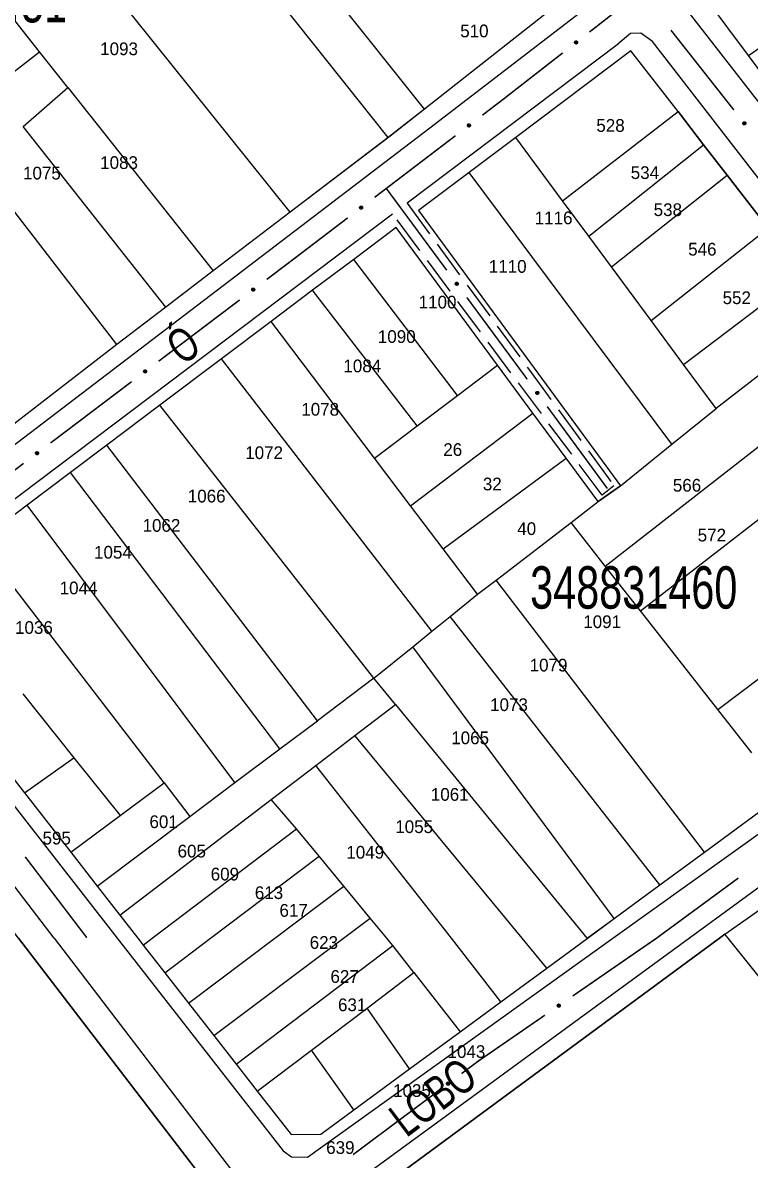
# Model space of a CAD drawing. Extents: x 200123 to 201542, y 4839549 to 4841240.
# Drawn here: x 200892.9 to 200978.8, y 4839871.4 to 4840005.6 of the extents above; entities that cross this region are included whole.
import ezdxf
from ezdxf.enums import TextEntityAlignment as Align

# ---------------------------------------------------------------- set-up
doc = ezdxf.new("R2010")
doc.units = 0
doc.header["$LTSCALE"] = 1.5
doc.header["$MEASUREMENT"] = 0
doc.linetypes.add('TRACO_11', pattern=[8, 3, -1, 3, -1])
for name, color, linetype in [('CD_MALHA_LOTES', 7, 'CONTINUOUS'), ('CD_TXT_QUADRA', 2, 'CONTINUOUS'), ('RU-QUADRA', 210, 'CONTINUOUS'), ('SV-EIXO-RUA-PAV', 20, 'CONTINUOUS'), ('SV-RUA-PAVIM', 7, 'CONTINUOUS'), ('SV-TXT-RUA-PAV', 7, 'CONTINUOUS'), ('Th_NmrPort', 1, 'CONTINUOUS')]:
    doc.layers.add(name, color=color, linetype=linetype)
doc.styles.add('ARIAL', font='ARIAL.SHX')

msp = doc.modelspace()

# ---------------------------------------------------------------- linework, layer by layer
at = {"layer": 'CD_MALHA_LOTES', "linetype": 'Continuous', "flags": 128}
for points in [[(200940.32, 4839995.42), (200915.24, 4840026.84)], [(200936.04, 4839992.05), (200910.93, 4840023.62)], [(200924.46, 4839983.23), (200899.15, 4840014.81)], [(200978.56, 4840001.74), (200993.47, 4840012.12)], [(200958.63, 4840009.84), (200940.32, 4839995.42)], [(200894.87, 4840002.17), (200890.02, 4840008.29)], [(200978.56, 4840001.74), (200973.7, 4840008.25)], [(200883.87, 4839993.66), (200894.87, 4840002.17)], [(200898.2, 4839997.97), (200894.87, 4840002.17)], [(200964.69, 4840002.3), (200951.09, 4839992.07)], [(200970.25, 4839995.11), (200964.69, 4840002.3)], [(200991.84, 4839985.1), (200980.62, 4839998.97), (200978.56, 4840001.74)], [(200892.93, 4839993.36), (200898.2, 4839997.97)], [(200898.2, 4839997.97), (200915.36, 4839976.31)], [(200940.32, 4839995.42), (200936.04, 4839992.05)], [(200956.61, 4839984.6), (200970.25, 4839995.11)], [(200970.25, 4839995.11), (200973.26, 4839991.21)], [(200909.76, 4839972.04), (200892.93, 4839993.36)], [(200936.04, 4839992.05), (200924.46, 4839983.23)], [(200951.09, 4839992.07), (200945.58, 4839987.93)], [(200956.61, 4839984.6), (200951.09, 4839992.07)], [(200959.71, 4839980.4), (200973.26, 4839991.21)], [(200973.26, 4839991.21), (200976.03, 4839987.63)], [(200903.98, 4839967.64), (200887.85, 4839988.51)], [(200945.58, 4839987.93), (200939.62, 4839983.44)], [(200969.53, 4839955.86), (200945.58, 4839987.93)], [(200962.37, 4839976.81), (200976.03, 4839987.63)], [(200976.03, 4839987.63), (200980.87, 4839981.37)], [(200939.62, 4839983.44), (200963.45, 4839950.94)], [(200959.71, 4839980.4), (200956.61, 4839984.6)], [(200924.46, 4839983.23), (200915.36, 4839976.31)], [(200936.96, 4839981.45), (200931.95, 4839977.67)], [(200948.94, 4839965.21), (200936.96, 4839981.45)], [(200967.07, 4839970.46), (200980.87, 4839981.37)], [(200962.37, 4839976.81), (200959.71, 4839980.4)], [(200931.95, 4839977.67), (200927.1, 4839974.03)], [(200944.21, 4839961.63), (200931.95, 4839977.67)], [(200967.07, 4839970.46), (200962.37, 4839976.81)], [(200915.36, 4839976.31), (200909.76, 4839972.04)], [(200970.9, 4839965.27), (200985.03, 4839975.98)], [(200927.1, 4839974.03), (200922.19, 4839970.33)], [(200939.44, 4839958.02), (200927.1, 4839974.03)], [(200909.76, 4839972.04), (200903.98, 4839967.64)], [(200922.19, 4839970.33), (200916.35, 4839965.94)], [(200934.41, 4839954.21), (200922.19, 4839970.33)], [(200970.9, 4839965.27), (200967.07, 4839970.46)], [(200988.88, 4839971.01), (200974.74, 4839960.08)], [(200903.98, 4839967.64), (200871.48, 4839942.53)], [(200916.35, 4839965.94), (200909.07, 4839960.47)], [(200941.19, 4839933.79), (200916.35, 4839965.94)], [(200944.21, 4839961.63), (200948.94, 4839965.21)], [(200953.12, 4839959.54), (200948.94, 4839965.21)], [(200961.66, 4839941.47), (200992.89, 4839965.82)], [(200974.74, 4839960.08), (200970.9, 4839965.27)], [(200909.07, 4839960.47), (200902.81, 4839955.76)], [(200934.32, 4839928.24), (200909.07, 4839960.47)], [(200939.44, 4839958.02), (200944.21, 4839961.63)], [(200938.65, 4839948.61), (200953.12, 4839959.54)], [(200957.04, 4839954.22), (200953.12, 4839959.54)], [(200965.8, 4839936.2), (200997.08, 4839960.39)], [(200969.53, 4839955.86), (200974.74, 4839960.08)], [(200934.41, 4839954.21), (200939.44, 4839958.02)], [(200902.81, 4839955.76), (200898.53, 4839952.54)], [(200927.67, 4839923.24), (200902.81, 4839955.76)], [(200963.45, 4839950.94), (200969.53, 4839955.86)], [(200938.65, 4839948.61), (200934.41, 4839954.21)], [(200942.5, 4839943.53), (200957.04, 4839954.22)], [(200960.83, 4839949.09), (200957.04, 4839954.22)], [(200898.53, 4839952.54), (200893.39, 4839948.67)], [(200923.22, 4839919.9), (200898.53, 4839952.54)], [(200960.83, 4839949.09), (200963.45, 4839950.94)], [(200893.39, 4839948.67), (200887.66, 4839944.36)], [(200917.93, 4839915.93), (200893.39, 4839948.67)], [(200942.5, 4839943.53), (200938.65, 4839948.61)], [(200957.61, 4839946.62), (200960.83, 4839949.09)], [(200974.96, 4839924.55), (201006.44, 4839948.28)], [(200948.77, 4839939.82), (200957.61, 4839946.62)], [(200961.66, 4839941.47), (200957.61, 4839946.62)], [(200909.56, 4839915.9), (200887.66, 4839944.36)], [(200946.58, 4839938.15), (200942.5, 4839943.53)], [(200965.8, 4839936.2), (200961.66, 4839941.47)], [(200946.58, 4839938.15), (200948.77, 4839939.82)], [(200973.37, 4839907.73), (200948.77, 4839939.82)], [(200943.35, 4839935.53), (200946.58, 4839938.15)], [(200941.19, 4839933.79), (200943.35, 4839935.53)], [(200968.08, 4839903.85), (200943.35, 4839935.53)], [(200974.96, 4839924.55), (200965.8, 4839936.2)], [(200938.94, 4839931.96), (200941.19, 4839933.79)], [(200934.32, 4839928.24), (200938.94, 4839931.96)], [(200962.71, 4839899.9), (200938.94, 4839931.96)], [(200934.32, 4839928.24), (200927.67, 4839923.24)], [(200936.87, 4839925.13), (200934.32, 4839928.24)], [(200892.87, 4839926.4), (200898.92, 4839918.86)], [(200932.09, 4839921.49), (200936.87, 4839925.13)], [(200936.87, 4839925.13), (200959.5, 4839897.54)], [(200978.96, 4839919.46), (200974.96, 4839924.55)], [(200923.22, 4839919.9), (200927.67, 4839923.24)], [(200887.22, 4839922.2), (200893.07, 4839914.71)], [(200927.49, 4839917.96), (200932.09, 4839921.49)], [(200951.84, 4839897.56), (200932.09, 4839921.49)], [(200893.07, 4839914.71), (200898.92, 4839918.86)], [(200898.92, 4839918.86), (200904.38, 4839912.04)], [(200917.93, 4839915.93), (200923.22, 4839919.9)], [(200922.19, 4839913.92), (200927.49, 4839917.96)], [(200943.48, 4839897.56), (200927.49, 4839917.96)], [(200904.38, 4839912.04), (200909.56, 4839915.9)], [(200909.56, 4839915.9), (200912.61, 4839911.94)], [(200912.61, 4839911.94), (200917.93, 4839915.93)], [(200893.07, 4839914.71), (200898.54, 4839907.71)], [(200904.35, 4839900.28), (200922.19, 4839913.92)], [(200925.18, 4839910.46), (200922.19, 4839913.92)], [(200973.37, 4839907.73), (200982.77, 4839914.63)], [(200898.54, 4839907.71), (200904.38, 4839912.04)], [(200901.66, 4839903.71), (200912.61, 4839911.94)], [(200908.17, 4839897.56), (200925.18, 4839910.46)], [(200927.86, 4839907.24), (200925.18, 4839910.46)], [(200898.54, 4839907.71), (200901.66, 4839903.71)], [(200915.06, 4839897.56), (200927.86, 4839907.24)], [(200930.78, 4839903.71), (200927.86, 4839907.24)], [(200968.08, 4839903.85), (200973.37, 4839907.73)], [(200975.79, 4839898.03), (200988.45, 4839906.95)], [(200901.66, 4839903.71), (200904.35, 4839900.28)], [(200922.62, 4839897.56), (200930.78, 4839903.71)], [(200933.91, 4839899.93), (200930.78, 4839903.71)], [(200962.71, 4839899.9), (200968.08, 4839903.85)], [(200904.35, 4839900.28), (200906.47, 4839897.56)], [(200930.75, 4839897.56), (200933.91, 4839899.93)], [(200935.88, 4839897.56), (200933.91, 4839899.93)], [(200959.5, 4839897.54), (200962.71, 4839899.9)], [(200892.38, 4839897.56), (200914.76, 4839868.4)], [(200906.47, 4839897.56), (200907.1, 4839896.75)], [(200907.1, 4839896.75), (200908.17, 4839897.56)], [(200909.66, 4839893.47), (200915.06, 4839897.56)], [(200912.46, 4839889.89), (200922.62, 4839897.56)], [(200915.43, 4839886.08), (200930.75, 4839897.56)], [(200975.15, 4839897.56), (200935.03, 4839868.02)], [(200936.59, 4839896.7), (200935.88, 4839897.56)], [(200949.33, 4839890.08), (200943.48, 4839897.56)], [(200954.74, 4839894.05), (200951.84, 4839897.56)], [(200954.74, 4839894.05), (200959.5, 4839897.54)], [(200975.79, 4839898.03), (200975.15, 4839897.56)], [(200976.16, 4839897.56), (200975.79, 4839898.03)], [(200984.78, 4839886.83), (200976.16, 4839897.56)], [(200907.1, 4839896.75), (200909.66, 4839893.47)], [(200918.07, 4839882.7), (200936.59, 4839896.7)], [(200939.06, 4839893.53), (200936.59, 4839896.7)], [(200909.66, 4839893.47), (200912.46, 4839889.89)], [(200933.53, 4839889.33), (200939.06, 4839893.53)], [(200939.06, 4839893.53), (200944.51, 4839886.54)], [(200949.33, 4839890.08), (200954.74, 4839894.05)], [(200912.46, 4839889.89), (200915.43, 4839886.08)], [(200926.98, 4839884.36), (200933.53, 4839889.33)], [(200938.55, 4839882.16), (200933.53, 4839889.33)], [(200944.51, 4839886.54), (200949.33, 4839890.08)], [(200915.43, 4839886.08), (200918.07, 4839882.7)], [(200938.55, 4839882.16), (200944.51, 4839886.54)], [(200920.57, 4839879.51), (200926.98, 4839884.36)], [(200931.96, 4839877.32), (200926.98, 4839884.36)], [(200918.07, 4839882.7), (200920.57, 4839879.51)], [(200931.96, 4839877.32), (200938.55, 4839882.16)], [(200920.57, 4839879.51), (200924.55, 4839874.42), (200928.06, 4839874.46), (200931.96, 4839877.32)]]:
    msp.add_lwpolyline(points, dxfattribs=at)
at = {"layer": 'RU-QUADRA', "linetype": 'Continuous', "flags": 128}
for points in [[(200958.63, 4840009.84), (200940.32, 4839995.42), (200936.27, 4839992.23), (200924.46, 4839983.23), (200915.36, 4839976.31), (200909.76, 4839972.04), (200903.98, 4839967.64), (200871.48, 4839942.53), (200855.63, 4839963.83), (200851.49, 4839969.3), (200845.56, 4839977.15), (200838.72, 4839985.81), (200821.15, 4840005.95)], [(201071.02, 4839980.23), (201065.77, 4839976.34), (201062.21, 4839973.69), (201058.76, 4839971.13), (201037.6, 4839955.4), (201028.36, 4839948.53), (201023.17, 4839944.67), (201020.22, 4839948.47), (201015.25, 4839954.88), (201008.04, 4839964.19), (201002, 4839971.99), (200995.05, 4839980.96), (200991.84, 4839985.1), (200980.62, 4839998.97), (200978.56, 4840001.74), (200973.7, 4840008.25)], [(200980.87, 4839981.37), (200976.03, 4839987.63), (200973.26, 4839991.21), (200970.25, 4839995.11), (200964.69, 4840002.3), (200951.09, 4839992.07), (200945.58, 4839987.93), (200939.62, 4839983.44), (200963.45, 4839950.94), (200960.83, 4839949.09), (200957.04, 4839954.22), (200953.12, 4839959.54), (200948.94, 4839965.21), (200936.96, 4839981.45), (200931.95, 4839977.67), (200927.1, 4839974.03), (200922.19, 4839970.33), (200916.35, 4839965.94), (200909.07, 4839960.47), (200902.81, 4839955.76), (200898.53, 4839952.54), (200893.39, 4839948.67), (200887.66, 4839944.36)], [(200805.17, 4839785.02), (200829.2, 4839803.2), (200836.29, 4839808.57), (200914.59, 4839865.98), (200914.76, 4839868.4), (200892.38, 4839897.56), (200862.01, 4839937.12), (200826.49, 4839911.04), (200822.18, 4839907.88), (200816.92, 4839904.02), (200812.01, 4839900.41), (200808.12, 4839897.56), (200807.29, 4839896.95), (200800.98, 4839892.39), (200797.56, 4839889.93)], [(200887.22, 4839922.2), (200893.07, 4839914.71), (200898.54, 4839907.71), (200901.66, 4839903.71), (200904.35, 4839900.28), (200906.47, 4839897.56), (200907.1, 4839896.75), (200909.66, 4839893.47), (200912.46, 4839889.89), (200915.43, 4839886.08), (200918.07, 4839882.7), (200920.57, 4839879.51), (200924.55, 4839874.42), (200928.06, 4839874.46), (200931.96, 4839877.32), (200938.55, 4839882.16), (200944.51, 4839886.54), (200949.33, 4839890.08), (200954.74, 4839894.05), (200959.5, 4839897.54), (200959.52, 4839897.56), (200962.71, 4839899.9), (200968.08, 4839903.85), (200973.37, 4839907.73), (200982.77, 4839914.63)], [(200935.03, 4839868.02), (200975.15, 4839897.56), (200975.79, 4839898.03), (200988.45, 4839906.95)]]:
    msp.add_lwpolyline(points, dxfattribs=at)
at = {"layer": 'SV-EIXO-RUA-PAV', "const_width": 0.18}
for points in [[(200959.787316, 4840004.504673), (200965.308407, 4840008.807876)], [(200969.408103, 4840004.720873), (200976.841603, 4839995.300518)], [(200949.53, 4839996.51), (200956.632407, 4840002.0457)], [(200947.147643, 4839994.69478), (200948.738477, 4839995.906905)], [(200948.738477, 4839995.906905), (200949.53, 4839996.51)], [(200934.42097, 4839984.997781), (200943.965975, 4839992.27053)], [(200935.8, 4839986.05), (200942.931705, 4839976.399157)], [(200924.62, 4839977.53), (200931.239302, 4839982.573531)], [(200921.686001, 4839975.311713), (200924.079019, 4839977.120984)], [(200924.079019, 4839977.120984), (200924.62, 4839977.53)], [(200908.923238, 4839965.662263), (200918.49531, 4839972.89935)], [(200945.308941, 4839973.182209), (200951.846337, 4839964.335602)], [(200896.160475, 4839956.012813), (200905.732547, 4839963.2499)], [(200951.846337, 4839964.335602), (200952.05, 4839964.06)], [(200952.05, 4839964.06), (200952.438941, 4839963.53011)], [(200954.805803, 4839960.305522), (200961.906387, 4839950.631759)], [(200889.57, 4839951.03), (200892.969784, 4839953.60045)], [(200900.44, 4839897.63), (200893.163346, 4839907.172028)], [(200967.69, 4839897.56), (200977.359947, 4839904.665781)], [(200967.69, 4839897.56), (200957.809177, 4839890.750497)], [(200954.515569, 4839888.480663), (200947.104951, 4839883.373536)], [(200946.65, 4839883.06), (200944.68864, 4839881.596035)], [(200947.104951, 4839883.373536), (200946.65, 4839883.06)], [(200941.483114, 4839879.203421), (200931.866535, 4839872.025579)]]:
    msp.add_lwpolyline(points, dxfattribs=at)
at = {"layer": 'SV-EIXO-RUA-PAV'}
for points in [[(200958.028865, 4840003.273683), (200958.034194, 4840003.3223), (200958.048715, 4840003.362995), (200958.070596, 4840003.39345), (200958.096949, 4840003.415321), (200958.126429, 4840003.434659), (200958.160453, 4840003.447599), (200958.201396, 4840003.453596), (200958.250204, 4840003.448593), (200958.290913, 4840003.430977), (200958.321919, 4840003.411123), (200958.346307, 4840003.384957), (200958.364614, 4840003.356004), (200958.376886, 4840003.320218), (200958.382558, 4840003.278666), (200958.376339, 4840003.22971), (200958.361829, 4840003.189912), (200958.339892, 4840003.16101), (200958.313431, 4840003.136659), (200958.283098, 4840003.117276), (200958.249626, 4840003.104767), (200958.20778, 4840003.099131), (200958.159542, 4840003.105909), (200958.119683, 4840003.119928), (200958.09048, 4840003.141454), (200958.067093, 4840003.168044), (200958.047337, 4840003.197377), (200958.032906, 4840003.231037), (200958.028865, 4840003.273683)], [(200945.375808, 4839993.483136), (200945.381669, 4839993.531692), (200945.396635, 4839993.572225), (200945.418848, 4839993.602438), (200945.445439, 4839993.624019), (200945.475129, 4839993.643033), (200945.509293, 4839993.655599), (200945.5503, 4839993.661147), (200945.599049, 4839993.655609), (200945.639564, 4839993.637549), (200945.67035, 4839993.617356), (200945.69445, 4839993.590924), (200945.712438, 4839993.561772), (200945.724317, 4839993.525854), (200945.729533, 4839993.484242), (200945.722779, 4839993.435357), (200945.707833, 4839993.395721), (200945.685581, 4839993.367061), (200945.658855, 4839993.343001), (200945.628311, 4839993.323952), (200945.594704, 4839993.31181), (200945.552798, 4839993.306634), (200945.504637, 4839993.31394), (200945.464934, 4839993.328395), (200945.435969, 4839993.350239), (200945.412875, 4839993.377084), (200945.393441, 4839993.406632), (200945.37938, 4839993.440448), (200945.375808, 4839993.483136)], [(200978.077932, 4839993.911442), (200978.12658, 4839993.906405), (200978.167361, 4839993.892128), (200978.197947, 4839993.87043), (200978.219975, 4839993.844209), (200978.23949, 4839993.814845), (200978.252633, 4839993.7809), (200978.258875, 4839993.739993), (200978.254165, 4839993.691156), (200978.236794, 4839993.650342), (200978.217126, 4839993.619217), (200978.191106, 4839993.594673), (200978.162263, 4839993.576194), (200978.126551, 4839993.563707), (200978.085034, 4839993.557786), (200978.036042, 4839993.563711), (200977.996157, 4839993.577982), (200977.967124, 4839993.599746), (200977.942615, 4839993.626061), (200977.923051, 4839993.656277), (200977.910342, 4839993.689673), (200977.904455, 4839993.731486), (200977.910944, 4839993.779763), (200977.924724, 4839993.819706), (200977.946074, 4839993.849037), (200977.972524, 4839993.872583), (200978.001738, 4839993.892514), (200978.035311, 4839993.907147), (200978.077932, 4839993.911442)], [(200932.649135, 4839983.786136), (200932.654996, 4839983.834692), (200932.669962, 4839983.875225), (200932.692175, 4839983.905439), (200932.718766, 4839983.92702), (200932.748456, 4839983.946034), (200932.78262, 4839983.9586), (200932.823627, 4839983.964148), (200932.872376, 4839983.95861), (200932.912891, 4839983.940549), (200932.943677, 4839983.920357), (200932.967777, 4839983.893925), (200932.985765, 4839983.864773), (200932.997644, 4839983.828854), (200933.00286, 4839983.787243), (200932.996106, 4839983.738358), (200932.981161, 4839983.698721), (200932.958908, 4839983.670061), (200932.932182, 4839983.646001), (200932.901638, 4839983.626953), (200932.868031, 4839983.614811), (200932.826125, 4839983.609634), (200932.777964, 4839983.616941), (200932.738261, 4839983.631395), (200932.709296, 4839983.65324), (200932.686202, 4839983.680085), (200932.666769, 4839983.709632), (200932.652707, 4839983.743448), (200932.649135, 4839983.786136)], [(200919.909657, 4839974.106687), (200919.915699, 4839974.155221), (200919.930817, 4839974.195698), (200919.953142, 4839974.225828), (200919.979813, 4839974.24731), (200920.009574, 4839974.266213), (200920.043784, 4839974.278651), (200920.084812, 4839974.284046), (200920.13354, 4839974.278327), (200920.173987, 4839974.260115), (200920.204698, 4839974.239808), (200920.228699, 4839974.213286), (200920.246578, 4839974.184067), (200920.258323, 4839974.148104), (200920.263384, 4839974.106474), (200920.256447, 4839974.057614), (200920.241354, 4839974.018034), (200920.218995, 4839973.989457), (200920.192179, 4839973.965497), (200920.161564, 4839973.946563), (200920.127912, 4839973.934546), (200920.085988, 4839973.929526), (200920.037854, 4839973.937012), (200919.998205, 4839973.951615), (200919.969322, 4839973.973567), (200919.946328, 4839974.000498), (200919.927005, 4839974.030118), (200919.91307, 4839974.063986), (200919.909657, 4839974.106687)], [(200944.123463, 4839974.971658), (200944.171928, 4839974.965084), (200944.212236, 4839974.949523), (200944.24212, 4839974.926869), (200944.263308, 4839974.899964), (200944.281884, 4839974.869997), (200944.293947, 4839974.835653), (200944.298891, 4839974.794569), (200944.292638, 4839974.745906), (200944.273984, 4839974.705661), (200944.253341, 4839974.675175), (200944.226558, 4839974.651466), (200944.197145, 4839974.633909), (200944.161055, 4839974.622558), (200944.119372, 4839974.617954), (200944.070591, 4839974.625426), (200944.031179, 4839974.640952), (200944.002849, 4839974.663624), (200943.979184, 4839974.6907), (200943.960586, 4839974.721521), (200943.94894, 4839974.755303), (200943.94438, 4839974.79728), (200943.952393, 4839974.845328), (200943.967429, 4839974.884815), (200943.989697, 4839974.913455), (200944.016879, 4839974.936153), (200944.046708, 4839974.95515), (200944.080727, 4839974.968713), (200944.123463, 4839974.971658)], [(200907.146894, 4839964.457237), (200907.152936, 4839964.505771), (200907.168054, 4839964.546248), (200907.190379, 4839964.576378), (200907.21705, 4839964.59786), (200907.246811, 4839964.616763), (200907.281022, 4839964.629201), (200907.322049, 4839964.634596), (200907.370778, 4839964.628877), (200907.411224, 4839964.610665), (200907.441935, 4839964.590358), (200907.465936, 4839964.563836), (200907.483815, 4839964.534617), (200907.49556, 4839964.498655), (200907.500621, 4839964.457024), (200907.493684, 4839964.408165), (200907.478591, 4839964.368584), (200907.456232, 4839964.340007), (200907.429416, 4839964.316047), (200907.398801, 4839964.297113), (200907.36515, 4839964.285096), (200907.323225, 4839964.280076), (200907.275091, 4839964.287562), (200907.235443, 4839964.302165), (200907.206559, 4839964.324117), (200907.183565, 4839964.351048), (200907.164242, 4839964.380668), (200907.150307, 4839964.414536), (200907.146894, 4839964.457237)], [(200953.626095, 4839962.09878), (200953.674538, 4839962.09205), (200953.714797, 4839962.07636), (200953.744608, 4839962.053609), (200953.765708, 4839962.026636), (200953.784188, 4839961.99661), (200953.79614, 4839961.962227), (200953.800952, 4839961.921127), (200953.794542, 4839961.872484), (200953.775758, 4839961.8323), (200953.755017, 4839961.80188), (200953.728158, 4839961.778258), (200953.698689, 4839961.760795), (200953.662563, 4839961.749561), (200953.620864, 4839961.745091), (200953.572108, 4839961.752721), (200953.532746, 4839961.768374), (200953.504489, 4839961.791136), (200953.480912, 4839961.818289), (200953.462414, 4839961.849169), (200953.450876, 4839961.882988), (200953.446451, 4839961.92498), (200953.454619, 4839961.973002), (200953.469782, 4839962.01244), (200953.492142, 4839962.041009), (200953.519397, 4839962.063619), (200953.549287, 4839962.08252), (200953.58335, 4839962.095973), (200953.626095, 4839962.09878)], [(200894.384131, 4839954.807787), (200894.390173, 4839954.856321), (200894.405291, 4839954.896798), (200894.427616, 4839954.926928), (200894.454287, 4839954.94841), (200894.484049, 4839954.967313), (200894.518259, 4839954.979752), (200894.559286, 4839954.985146), (200894.608015, 4839954.979427), (200894.648461, 4839954.961215), (200894.679172, 4839954.940908), (200894.703173, 4839954.914386), (200894.721052, 4839954.885167), (200894.732797, 4839954.849205), (200894.737858, 4839954.807574), (200894.730921, 4839954.758715), (200894.715828, 4839954.719134), (200894.693469, 4839954.690557), (200894.666653, 4839954.666597), (200894.636038, 4839954.647663), (200894.602387, 4839954.635646), (200894.560462, 4839954.630626), (200894.512328, 4839954.638112), (200894.47268, 4839954.652715), (200894.443796, 4839954.674667), (200894.420802, 4839954.701598), (200894.401479, 4839954.731218), (200894.387544, 4839954.765086), (200894.384131, 4839954.807787)], [(200956.343146, 4839889.606472), (200956.334977, 4839889.558251), (200956.318095, 4839889.518477), (200956.294467, 4839889.489357), (200956.266878, 4839889.469068), (200956.236315, 4839889.451491), (200956.201591, 4839889.440568), (200956.160367, 4839889.436981), (200956.111937, 4839889.444836), (200956.072329, 4839889.464807), (200956.04254, 4839889.486444), (200956.019728, 4839889.513995), (200956.00315, 4839889.543971), (200955.992996, 4839889.580415), (200955.989769, 4839889.622228), (200955.998846, 4839889.670735), (200956.015664, 4839889.709615), (200956.039258, 4839889.737181), (200956.0671, 4839889.75994), (200956.098517, 4839889.777511), (200956.132665, 4839889.788037), (200956.17477, 4839889.79121), (200956.222528, 4839889.781617), (200956.261496, 4839889.765286), (200956.289387, 4839889.742085), (200956.311176, 4839889.71417), (200956.329179, 4839889.68373), (200956.341612, 4839889.649282), (200956.343146, 4839889.606472)], [(200943.266865, 4839880.397455), (200943.260523, 4839880.348959), (200943.245156, 4839880.308576), (200943.222644, 4839880.278584), (200943.195841, 4839880.257268), (200943.165964, 4839880.238549), (200943.131678, 4839880.226322), (200943.090618, 4839880.221181), (200943.041925, 4839880.227201), (200943.001592, 4839880.245662), (200942.971007, 4839880.266158), (200942.94717, 4839880.292828), (200942.929472, 4839880.322156), (200942.917949, 4839880.358191), (200942.913145, 4839880.399852), (200942.920384, 4839880.448668), (200942.935721, 4839880.488154), (200942.958257, 4839880.516593), (200942.985219, 4839880.540386), (200943.015951, 4839880.559132), (200943.049676, 4839880.57094), (200943.091631, 4839880.575701), (200943.139717, 4839880.567918), (200943.179275, 4839880.553071), (200943.208022, 4839880.530941), (200943.23085, 4839880.503868), (200943.249989, 4839880.47413), (200943.263715, 4839880.440176), (200943.266865, 4839880.397455)]]:
    msp.add_lwpolyline(points, close=True, dxfattribs=at)
for points in [[(200958.028865, 4840003.273683), (200958.201396, 4840003.453596)], [(200958.032654, 4840003.251458), (200958.224177, 4840003.447444)], [(200958.032844, 4840003.300047), (200958.17535, 4840003.445719)], [(200958.032906, 4840003.231037), (200958.250204, 4840003.448593)], [(200958.034194, 4840003.3223), (200958.160453, 4840003.447599)], [(200958.042372, 4840003.345534), (200958.137065, 4840003.434909)], [(200958.043939, 4840003.217003), (200958.266672, 4840003.437315)], [(200958.047337, 4840003.197377), (200958.290913, 4840003.430977)], [(200958.048715, 4840003.362995), (200958.126429, 4840003.434659)], [(200958.059528, 4840003.185903), (200958.301397, 4840003.419399)], [(200958.067093, 4840003.168044), (200958.321919, 4840003.411123)], [(200958.081101, 4840003.156006), (200958.334333, 4840003.394898)], [(200958.09048, 4840003.141454), (200958.346307, 4840003.384957)], [(200958.108291, 4840003.132218), (200958.353388, 4840003.36823)], [(200958.119683, 4840003.119928), (200958.364614, 4840003.356004)], [(200958.14194, 4840003.113463), (200958.367664, 4840003.334376)], [(200958.159542, 4840003.105909), (200958.376886, 4840003.320218)], [(200958.185749, 4840003.106087), (200958.377635, 4840003.297167)], [(200958.20778, 4840003.099131), (200958.382558, 4840003.278666)], [(200958.231584, 4840003.107211), (200958.373615, 4840003.249053)], [(200958.249626, 4840003.104767), (200958.376339, 4840003.22971)], [(200958.269394, 4840003.114191), (200958.364325, 4840003.205481)], [(200958.283098, 4840003.117276), (200958.361829, 4840003.189912)], [(200945.375808, 4839993.483136), (200945.5503, 4839993.661147)], [(200945.379352, 4839993.460871), (200945.573011, 4839993.654746)], [(200945.37938, 4839993.440448), (200945.599049, 4839993.655609)], [(200945.380075, 4839993.509455), (200945.524169, 4839993.653556)], [(200945.381669, 4839993.531692), (200945.509293, 4839993.655599)], [(200945.390101, 4839993.554834), (200945.485767, 4839993.643166)], [(200945.390259, 4839993.426294), (200945.615393, 4839993.644151)], [(200945.393441, 4839993.406632), (200945.639564, 4839993.637549)], [(200945.396635, 4839993.572225), (200945.475129, 4839993.643033)], [(200945.405507, 4839993.395025), (200945.649919, 4839993.625856)], [(200945.412875, 4839993.377084), (200945.67035, 4839993.617356)], [(200945.42675, 4839993.364893), (200945.682585, 4839993.600996)], [(200945.435969, 4839993.350239), (200945.69445, 4839993.590924)], [(200945.453678, 4839993.340808), (200945.701347, 4839993.57412)], [(200945.464934, 4839993.328395), (200945.712438, 4839993.561772)], [(200945.487119, 4839993.321686), (200945.715251, 4839993.540112)], [(200945.504637, 4839993.31394), (200945.724317, 4839993.525854)], [(200945.530845, 4839993.313831), (200945.724814, 4839993.502796)], [(200945.552798, 4839993.306634), (200945.729533, 4839993.484242)], [(200945.576689, 4839993.314452), (200945.720267, 4839993.454729)], [(200945.594704, 4839993.31181), (200945.722779, 4839993.435357)], [(200945.614574, 4839993.321017), (200945.710499, 4839993.411261)], [(200945.628311, 4839993.323952), (200945.707833, 4839993.395721)], [(200977.904455, 4839993.731486), (200978.085034, 4839993.557786)], [(200977.910342, 4839993.689673), (200978.036042, 4839993.563711)], [(200977.910944, 4839993.779763), (200978.126551, 4839993.563707)], [(200977.911279, 4839993.753558), (200978.103505, 4839993.56282)], [(200977.912678, 4839993.70773), (200978.055368, 4839993.566551)], [(200977.918392, 4839993.79741), (200978.140654, 4839993.573013)], [(200977.919884, 4839993.669962), (200978.011741, 4839993.57558)], [(200977.923051, 4839993.656277), (200977.996157, 4839993.577982)], [(200977.924724, 4839993.819706), (200978.162263, 4839993.576194)], [(200977.936945, 4839993.83117), (200978.174422, 4839993.587492)], [(200977.946074, 4839993.849037), (200978.191106, 4839993.594673)], [(200977.96057, 4839993.858503), (200978.200976, 4839993.606707)], [(200977.972524, 4839993.872583), (200978.217126, 4839993.619217)], [(200977.990337, 4839993.880254), (200978.225278, 4839993.639789)], [(200978.001738, 4839993.892514), (200978.236794, 4839993.650342)], [(200978.021343, 4839993.89603), (200978.242986, 4839993.67462)], [(200978.035311, 4839993.907147), (200978.254165, 4839993.691156)], [(200978.05573, 4839993.907521), (200978.25286, 4839993.717176)], [(200978.077932, 4839993.911442), (200978.258875, 4839993.739993)], [(200978.10432, 4839993.907622), (200978.250843, 4839993.765991)], [(200978.12658, 4839993.906405), (200978.252633, 4839993.7809)], [(200978.149863, 4839993.898367), (200978.239803, 4839993.804211)], [(200978.167361, 4839993.892128), (200978.23949, 4839993.814845)], [(200932.649135, 4839983.786136), (200932.823627, 4839983.964148)], [(200932.65268, 4839983.763871), (200932.846338, 4839983.957747)], [(200932.652707, 4839983.743448), (200932.872376, 4839983.95861)], [(200932.653402, 4839983.812455), (200932.797496, 4839983.956557)], [(200932.654996, 4839983.834692), (200932.78262, 4839983.9586)], [(200932.663428, 4839983.857835), (200932.759094, 4839983.946167)], [(200932.663586, 4839983.729295), (200932.88872, 4839983.947152)], [(200932.666769, 4839983.709632), (200932.912891, 4839983.940549)], [(200932.669962, 4839983.875225), (200932.748456, 4839983.946034)], [(200932.678834, 4839983.698025), (200932.923246, 4839983.928856)], [(200932.686202, 4839983.680085), (200932.943677, 4839983.920357)], [(200932.700077, 4839983.667894), (200932.955912, 4839983.903997)], [(200932.709296, 4839983.65324), (200932.967777, 4839983.893925)], [(200932.727005, 4839983.643809), (200932.974674, 4839983.877121)], [(200932.738261, 4839983.631395), (200932.985765, 4839983.864773)], [(200932.760446, 4839983.624686), (200932.988578, 4839983.843113)], [(200932.777964, 4839983.616941), (200932.997644, 4839983.828854)], [(200932.804172, 4839983.616831), (200932.998141, 4839983.805796)], [(200932.826125, 4839983.609634), (200933.00286, 4839983.787243)], [(200932.850016, 4839983.617453), (200932.993594, 4839983.757729)], [(200932.868031, 4839983.614811), (200932.996106, 4839983.738358)], [(200932.887901, 4839983.624018), (200932.983826, 4839983.714262)], [(200932.901638, 4839983.626953), (200932.981161, 4839983.698721)], [(200919.909657, 4839974.106687), (200920.084812, 4839974.284046)], [(200919.91307, 4839974.063986), (200920.13354, 4839974.278327)], [(200919.913119, 4839974.084409), (200920.107499, 4839974.27756)], [(200919.914022, 4839974.13299), (200920.058653, 4839974.276553)], [(200919.915699, 4839974.155221), (200920.043784, 4839974.278651)], [(200919.923896, 4839974.049792), (200920.149842, 4839974.266808)], [(200919.924217, 4839974.178332), (200920.020213, 4839974.266306)], [(200919.927005, 4839974.030118), (200920.173987, 4839974.260115)], [(200919.930817, 4839974.195698), (200920.009574, 4839974.266213)], [(200919.939027, 4839974.018466), (200920.184299, 4839974.248384)], [(200919.946328, 4839974.000498), (200920.204698, 4839974.239808)], [(200919.960158, 4839973.988255), (200920.216872, 4839974.223402)], [(200919.969322, 4839973.973567), (200920.228699, 4839974.213286)], [(200919.986996, 4839973.96407), (200920.235533, 4839974.196457)], [(200919.998205, 4839973.951615), (200920.246578, 4839974.184067)], [(200920.020365, 4839973.944823), (200920.249311, 4839974.162397)], [(200920.037854, 4839973.937012), (200920.258323, 4839974.148104)], [(200920.064061, 4839973.936805), (200920.258734, 4839974.125045)], [(200920.085988, 4839973.929526), (200920.263384, 4839974.106474)], [(200920.109908, 4839973.937255), (200920.254008, 4839974.076995)], [(200920.127912, 4839973.934546), (200920.256447, 4839974.057614)], [(200920.147817, 4839973.943679), (200920.244078, 4839974.033564)], [(200920.161564, 4839973.946563), (200920.241354, 4839974.018034)], [(200943.94438, 4839974.79728), (200944.119372, 4839974.617954)], [(200943.94894, 4839974.755303), (200944.070591, 4839974.625426)], [(200943.951846, 4839974.773277), (200944.089998, 4839974.627653)], [(200943.951898, 4839974.819125), (200944.137993, 4839974.6224)], [(200943.952393, 4839974.845328), (200944.161055, 4839974.622558)], [(200943.957853, 4839974.735299), (200944.046678, 4839974.638058)], [(200943.960395, 4839974.862731), (200944.175445, 4839974.631414)], [(200943.960586, 4839974.721521), (200944.031179, 4839974.640952)], [(200943.967429, 4839974.884815), (200944.197145, 4839974.633909)], [(200943.980007, 4839974.895887), (200944.209654, 4839974.644816)], [(200943.989697, 4839974.913455), (200944.226558, 4839974.651466)], [(200944.004485, 4839974.922458), (200944.236803, 4839974.663182)], [(200944.016879, 4839974.936153), (200944.253341, 4839974.675175)], [(200944.034925, 4839974.943257), (200944.26214, 4839974.695478)], [(200944.046708, 4839974.95515), (200944.273984, 4839974.705661)], [(200944.066415, 4839974.958043), (200944.280941, 4839974.729732)], [(200944.080727, 4839974.968713), (200944.292638, 4839974.745906)], [(200944.101149, 4839974.96844), (200944.292157, 4839974.771954)], [(200944.123463, 4839974.971658), (200944.298891, 4839974.794569)], [(200944.149717, 4839974.967004), (200944.291685, 4839974.820808)], [(200944.171928, 4839974.965084), (200944.293947, 4839974.835653)], [(200944.194944, 4839974.956313), (200944.281861, 4839974.859358)], [(200944.212236, 4839974.949523), (200944.281884, 4839974.869997)], [(200907.146894, 4839964.457237), (200907.322049, 4839964.634596)], [(200907.150307, 4839964.414536), (200907.370778, 4839964.628877)], [(200907.150356, 4839964.434959), (200907.344737, 4839964.62811)], [(200907.151259, 4839964.48354), (200907.29589, 4839964.627103)], [(200907.152936, 4839964.505771), (200907.281022, 4839964.629201)], [(200907.161133, 4839964.400342), (200907.387079, 4839964.617358)], [(200907.161454, 4839964.528882), (200907.25745, 4839964.616856)], [(200907.164242, 4839964.380668), (200907.411224, 4839964.610665)], [(200907.168054, 4839964.546248), (200907.246811, 4839964.616763)], [(200907.176264, 4839964.369016), (200907.421536, 4839964.598934)], [(200907.183565, 4839964.351048), (200907.441935, 4839964.590358)], [(200907.197395, 4839964.338805), (200907.454109, 4839964.573952)], [(200907.206559, 4839964.324117), (200907.465936, 4839964.563836)], [(200907.224233, 4839964.31462), (200907.472771, 4839964.547007)], [(200907.235443, 4839964.302165), (200907.483815, 4839964.534617)], [(200907.257602, 4839964.295373), (200907.486548, 4839964.512947)], [(200907.275091, 4839964.287562), (200907.49556, 4839964.498655)], [(200907.301298, 4839964.287355), (200907.495971, 4839964.475595)], [(200907.323225, 4839964.280076), (200907.500621, 4839964.457024)], [(200907.347145, 4839964.287805), (200907.491245, 4839964.427545)], [(200907.36515, 4839964.285096), (200907.493684, 4839964.408165)], [(200907.385054, 4839964.294229), (200907.481315, 4839964.384115)], [(200907.398801, 4839964.297113), (200907.478591, 4839964.368584)], [(200953.446451, 4839961.92498), (200953.620864, 4839961.745091)], [(200953.450876, 4839961.882988), (200953.572108, 4839961.752721)], [(200953.45384, 4839961.900953), (200953.591522, 4839961.754885)], [(200953.45404, 4839961.946801), (200953.6395, 4839961.749478)], [(200953.454619, 4839961.973002), (200953.662563, 4839961.749561)], [(200953.459725, 4839961.862956), (200953.548236, 4839961.76543)], [(200953.462414, 4839961.849169), (200953.532746, 4839961.768374)], [(200953.462677, 4839961.990379), (200953.676981, 4839961.75837)], [(200953.469782, 4839962.01244), (200953.698689, 4839961.760795)], [(200953.482396, 4839962.023472), (200953.711233, 4839961.771663)], [(200953.492142, 4839962.041009), (200953.728158, 4839961.778258)], [(200953.506959, 4839962.049964), (200953.738441, 4839961.789941)], [(200953.519397, 4839962.063619), (200953.755017, 4839961.80188)], [(200953.537466, 4839962.070664), (200953.763882, 4839961.822156)], [(200953.549287, 4839962.08252), (200953.775758, 4839961.8323)], [(200953.569004, 4839962.085349), (200953.782793, 4839961.856348)], [(200953.58335, 4839962.095973), (200953.794542, 4839961.872484)], [(200953.60377, 4839962.095635), (200953.794145, 4839961.898534)], [(200953.626095, 4839962.09878), (200953.800952, 4839961.921127)], [(200953.652334, 4839962.094042), (200953.79383, 4839961.947389)], [(200953.674538, 4839962.09205), (200953.79614, 4839961.962227)], [(200953.697526, 4839962.083205), (200953.78413, 4839961.985971)], [(200953.714797, 4839962.07636), (200953.784188, 4839961.99661)], [(200894.384131, 4839954.807787), (200894.559286, 4839954.985146)], [(200894.387544, 4839954.765086), (200894.608015, 4839954.979427)], [(200894.387593, 4839954.785509), (200894.581974, 4839954.978661)], [(200894.388496, 4839954.83409), (200894.533127, 4839954.977653)], [(200894.390173, 4839954.856321), (200894.518259, 4839954.979752)], [(200894.39837, 4839954.750892), (200894.624316, 4839954.967908)], [(200894.398691, 4839954.879432), (200894.494687, 4839954.967407)], [(200894.401479, 4839954.731218), (200894.648461, 4839954.961215)], [(200894.405291, 4839954.896798), (200894.484049, 4839954.967313)], [(200894.413501, 4839954.719566), (200894.658773, 4839954.949484)], [(200894.420802, 4839954.701598), (200894.679172, 4839954.940908)], [(200894.434632, 4839954.689355), (200894.691346, 4839954.924502)], [(200894.443796, 4839954.674667), (200894.703173, 4839954.914386)], [(200894.46147, 4839954.665171), (200894.710008, 4839954.897557)], [(200894.47268, 4839954.652715), (200894.721052, 4839954.885167)], [(200894.494839, 4839954.645923), (200894.723785, 4839954.863497)], [(200894.512328, 4839954.638112), (200894.732797, 4839954.849205)], [(200894.538535, 4839954.637905), (200894.733208, 4839954.826145)], [(200894.560462, 4839954.630626), (200894.737858, 4839954.807574)], [(200894.584382, 4839954.638355), (200894.728482, 4839954.778095)], [(200894.602387, 4839954.635646), (200894.730921, 4839954.758715)], [(200894.622291, 4839954.644779), (200894.718552, 4839954.734665)], [(200894.636038, 4839954.647663), (200894.715828, 4839954.719134)], [(200956.17477, 4839889.79121), (200955.989769, 4839889.622228)], [(200956.222528, 4839889.781617), (200955.992996, 4839889.580415)], [(200956.196355, 4839889.782975), (200955.993599, 4839889.603471)], [(200956.132665, 4839889.788037), (200955.998846, 4839889.670735)], [(200956.150533, 4839889.784539), (200956.000432, 4839889.651266)], [(200956.239657, 4839889.773044), (200956.001372, 4839889.565741)], [(200956.261496, 4839889.765286), (200956.00315, 4839889.543971)], [(200956.112378, 4839889.779788), (200956.01226, 4839889.694219)], [(200956.272148, 4839889.75235), (200956.013639, 4839889.531108)], [(200956.098517, 4839889.777511), (200956.015664, 4839889.709615)], [(200956.289387, 4839889.742085), (200956.019728, 4839889.513995)], [(200956.297898, 4839889.727009), (200956.031099, 4839889.503369)], [(200956.311176, 4839889.71417), (200956.04254, 4839889.486444)], [(200956.31768, 4839889.695899), (200956.062543, 4839889.47698)], [(200956.329179, 4839889.68373), (200956.072329, 4839889.464807)], [(200956.33142, 4839889.663938), (200956.096157, 4839889.45706)], [(200956.341612, 4839889.649282), (200956.111937, 4839889.444836)], [(200956.340666, 4839889.628881), (200956.137986, 4839889.444457)], [(200956.343146, 4839889.606472), (200956.160367, 4839889.436981)], [(200956.337629, 4839889.580387), (200956.186829, 4839889.443318)], [(200956.334977, 4839889.558251), (200956.201591, 4839889.440568)], [(200956.325451, 4839889.535536), (200956.225683, 4839889.451865)], [(200956.318095, 4839889.518477), (200956.236315, 4839889.451491)], [(200943.091631, 4839880.575701), (200942.913145, 4839880.399852)], [(200943.113512, 4839880.568287), (200942.917681, 4839880.381253)], [(200943.139717, 4839880.567918), (200942.917949, 4839880.358191)], [(200943.049676, 4839880.57094), (200942.920384, 4839880.448668)], [(200943.067664, 4839880.56812), (200942.922704, 4839880.429272)], [(200943.157158, 4839880.559999), (200942.926873, 4839880.343843)], [(200943.179275, 4839880.553071), (200942.929472, 4839880.322156)], [(200943.029716, 4839880.56193), (200942.932901, 4839880.472641)], [(200943.015951, 4839880.559132), (200942.935721, 4839880.488154)], [(200943.190407, 4839880.540546), (200942.94044, 4839880.309699)], [(200943.208022, 4839880.530941), (200942.94717, 4839880.292828)], [(200943.217096, 4839880.516196), (200942.958935, 4839880.282639)], [(200943.23085, 4839880.503868), (200942.971007, 4839880.266158)], [(200943.23804, 4839880.485855), (200942.991353, 4839880.257457)], [(200943.249989, 4839880.47413), (200943.001592, 4839880.245662)], [(200943.252977, 4839880.454437), (200943.025696, 4839880.23882)], [(200943.263715, 4839880.440176), (200943.041925, 4839880.227201)], [(200943.26354, 4839880.419753), (200943.067971, 4839880.227806)], [(200943.266865, 4839880.397455), (200943.090618, 4839880.221181)], [(200943.262337, 4839880.371179), (200943.116822, 4839880.228512)], [(200943.260523, 4839880.348959), (200943.131678, 4839880.226322)], [(200943.251862, 4839880.325901), (200943.155325, 4839880.238521)], [(200943.245156, 4839880.308576), (200943.165964, 4839880.238549)]]:
    msp.add_lwpolyline(points, dxfattribs=at)
at = {"layer": 'SV-RUA-PAVIM', "linetype": 'Continuous'}
for points in [[(201016.48, 4839949.1, 6.64), (201020.86, 4839943.05, 6.87), (201022.63, 4839942.34, 6.92), (201023.82, 4839942.69, 6.92), (201025.06, 4839943.76, 6.92), (201113.19, 4840009.82, 8.92), (201113.62, 4840010.83, 8.92), (201113.29, 4840011.8, 8.92), (201113.3, 4840011.82, 8.92), (201112.35, 4840013.28, 8.92), (201062.27, 4840076.59, 7.53), (201062.28, 4840076.58, 7.53), (201060.96, 4840076.17, 7.53), (201060.97, 4840076.19, 7.53), (201059.08, 4840075.03, 7.53), (200992.21, 4840025.48, 7.19), (200971.37, 4840010.14, 6.63), (200970.48, 4840009.47, 6.63), (200970.48, 4840008.56, 6.63), (200971.3, 4840007.1, 6.63)], [(200876.16, 4839943.78, 3.83), (200872.49, 4839941.01, 3.83), (200871.33, 4839940.71, 3.83), (200869.75, 4839941.41, 3.83), (200868.79, 4839942.6, 3.83), (200865.99, 4839946.13, 3.93), (200822.28, 4840003.08, 3.76), (200820.47, 4840005.38, 3.76), (200820.49, 4840005.37, 3.76), (200820.24, 4840005.79, 3.76), (200820.77, 4840007.7, 3.77), (200821.17, 4840008.01, 3.77), (200907.65, 4840073.55, 5.33), (200909.26, 4840074.2, 5.41), (200909.28, 4840074.19, 5.41), (200910.81, 4840074.07, 5.41), (200911.98, 4840073.04, 5.41), (200959.98, 4840012.23, 6.47), (200961.09, 4840010.47, 6.47), (200961.13, 4840009.32, 6.47), (200960.76, 4840008.44, 6.21), (200940.93, 4839993.16, 5.86)]]:
    msp.add_polyline3d(points, close=True, dxfattribs=at)
for points in [[(200962.56, 4839897.57, 4.99), (200999.06, 4839923.71, 4.99), (201016.67, 4839936.23, 5.48), (201016.69, 4839936.23, 5.48), (201017.76, 4839937.85, 5.48), (201017.41, 4839938.69, 5.48), (201017.41, 4839938.72, 5.48), (201016.06, 4839940.37, 5.48), (200967.23, 4840003.39, 6.74), (200965.85, 4840004.38, 6.77), (200964.64, 4840004.32, 6.63), (200964.64, 4840004.33, 6.63), (200963.19, 4840003.1, 6.53), (200963.2, 4840003.11, 6.53), (200938.25, 4839984.31, 6.53)], [(200936.55, 4839983.03, 6.53), (200883.76, 4839943.25, 4.29), (200875.79, 4839936.86, 3.74), (200875.3, 4839934.6, 3.66), (200876.72, 4839932.57, 3.66), (200904.04, 4839897.57, 3.84)], [(200896.57, 4839897.57, 2.71), (200864.88, 4839938.98, 2.71), (200863.35, 4839939.53, 2.71), (200861.23, 4839939.57, 2.77), (200804.97, 4839897.57, 2.36)], [(201048.68, 4839897.57, 6.19), (201032.53, 4839918.25, 6.19), (201021.98, 4839932, 6.45), (201021.06, 4839932.55, 6.45), (201021.05, 4839932.56, 6.45), (201019.98, 4839932.46, 6.45), (201005.85, 4839922.6, 3.67), (200971.59, 4839897.57, 3.67)], [(200896.57, 4839897.57, 2.71), (200917.41, 4839870.34, 3.75), (200918.28, 4839868.94, 3.75), (200918.48, 4839867.51, 3.75), (200916.17, 4839864.45, 3.75), (200867.61, 4839828.32, 3.53), (200830.74, 4839801.68, 3.45), (200787.05, 4839769.5, 3.38), (200786.34, 4839769.51, 3.38), (200786.33, 4839769.51, 3.38), (200759.56, 4839810.72, 3.38), (200757.12, 4839809.15, 3.38)], [(200904.04, 4839897.57, 3.84), (200923.63, 4839872.49, 3.84), (200924.59, 4839871.77, 3.81), (200926.49, 4839871.73, 3.81), (200962.56, 4839897.57, 4.99)], [(200971.59, 4839897.57, 3.67), (200930.33, 4839867.41, 3.67), (200929.5, 4839866.39, 3.67), (200929.62, 4839864.98, 3.67), (200931.15, 4839863.11, 3.67), (200977.8, 4839801.18, 4.24), (200979, 4839800.38, 4.24), (200980.49, 4839800.25, 4.24), (200982.61, 4839801.16, 4.24), (201070.18, 4839866.55, 5.48), (201070.48, 4839867.86, 5.48), (201070.6, 4839869.49, 5.48), (201048.68, 4839897.57, 6.19)]]:
    msp.add_polyline3d(points, dxfattribs=at)
at = {"layer": 'SV-RUA-PAVIM', "linetype": 'TRACO_11'}
for points in [[(200938.25, 4839984.31, 5.9), (200952.58, 4839964.77, 5.94), (200962.68, 4839950.97, 6), (200961.28, 4839949.87, 6)], [(200961.28, 4839949.87, 6), (200936.55, 4839983.03, 6)]]:
    msp.add_polyline3d(points, dxfattribs=at)

# ---------------------------------------------------------------- texts
at = {"layer": 'CD_TXT_QUADRA', "style": 'ARIAL', "width": 0.7}
for s, p in [('348831451', (200873.65, 4840005.64)), ('348831460', (200952.78, 4839936.46))]:
    msp.add_text(s, height=5, dxfattribs=at).set_placement(p)
at = {"layer": 'SV-TXT-RUA-PAV', "style": 'ARIAL', "width": 0.7}
for s, rotation, p in [('Ó', 35, (200911.72, 4839965.1)), ('LOBO', 37, (200938.17, 4839873.97))]:
    msp.add_text(s, height=4, rotation=rotation, dxfattribs=at).set_placement(p)
at = {"layer": 'Th_NmrPort', "color": 1}
for s, p in [('510', (200944.526897, 4840004.63676)), ('1093', (200902.016965, 4840002.52585)), ('528', (200960.600574, 4839993.479912)), ('1083', (200902.016965, 4839989.09585)), ('534', (200964.660574, 4839987.909912)), ('1075', (200892.906965, 4839987.85585)), ('1116', (200953.322573, 4839982.573734)), ('538', (200967.370574, 4839983.539912)), ('546', (200971.440574, 4839978.879912)), ('1110', (200947.902573, 4839976.843734)), ('552', (200975.510574, 4839973.149912)), ('1100', (200939.622573, 4839972.633734)), ('1090', (200934.802573, 4839968.563734)), ('1084', (200930.732573, 4839965.103734)), ('1078', (200925.762573, 4839959.983734)), ('1072', (200919.142573, 4839954.863734)), ('26', (200942.530574, 4839955.229912)), ('32', (200947.200574, 4839951.169912)), ('566', (200969.630574, 4839951.019912)), ('1066', (200912.362573, 4839949.743734)), ('1062', (200907.022573, 4839946.283734)), ('40', (200951.260574, 4839945.899912)), ('572', (200972.570574, 4839945.139912)), ('1054', (200901.292573, 4839943.113734)), ('1044', (200897.232573, 4839938.903734)), ('1036', (200891.962573, 4839934.233734)), ('1091', (200959.056965, 4839934.91585)), ('1079', (200952.726965, 4839929.79585)), ('1073', (200948.056965, 4839925.12585)), ('1065', (200943.466965, 4839921.21585)), ('1061', (200941.059912, 4839914.539426)), ('601', (200907.836897, 4839911.31676)), ('1055', (200936.859912, 4839910.729426)), ('595', (200895.213103, 4839909.38324)), ('605', (200911.156897, 4839907.84676)), ('1049', (200931.079912, 4839907.709426)), ('609', (200915.066897, 4839905.13676)), ('613', (200920.27585, 4839902.943035)), ('617', (200923.18585, 4839900.853035)), ('623', (200926.75585, 4839897.063035)), ('627', (200929.20585, 4839893.053035)), ('631', (200930.09585, 4839889.713035)), ('1043', (200943.029912, 4839884.189426)), ('1035', (200936.599912, 4839879.589426)), ('639', (200928.702353, 4839872.864382))]:
    msp.add_text(s, height=1.5, dxfattribs=at).set_placement(p, align=Align.MIDDLE_LEFT)

doc.saveas('drawing.dxf')
